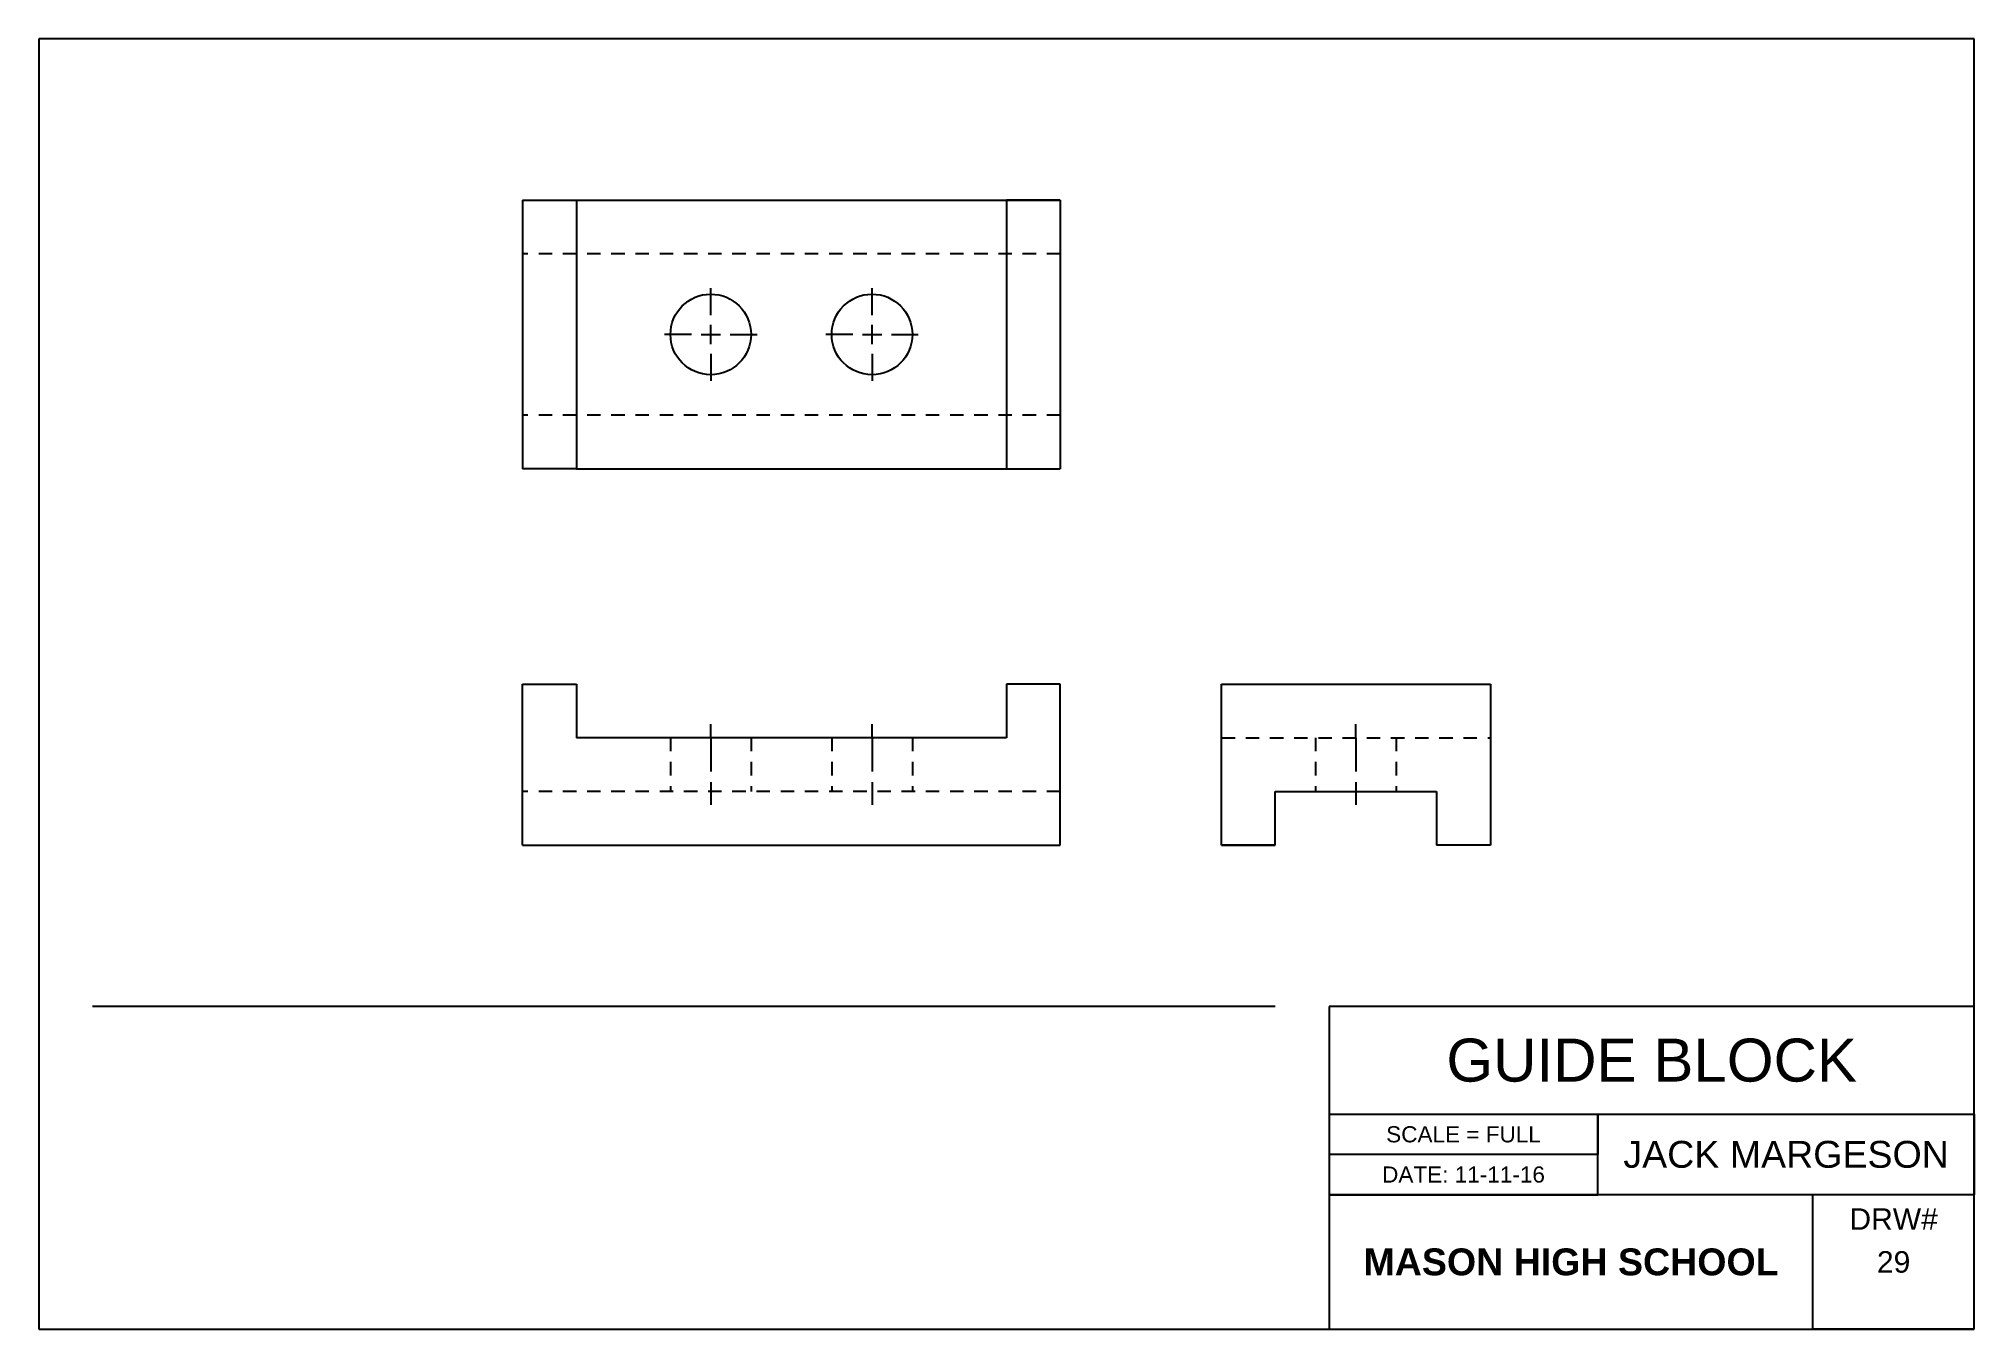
# Model space of a CAD drawing. Header units: inches. Extents: x 0 to 18, y 0 to 12.
import ezdxf

# ---------------------------------------------------------------- set-up
doc = ezdxf.new("R2010")
doc.units = ezdxf.units.IN
doc.header["$MEASUREMENT"] = 0
doc.linetypes.add('CENTER', pattern=[2, 1.25, -0.25, 0.25, -0.25])
doc.linetypes.add('HIDDEN', pattern=[0.375, 0.25, -0.125])
doc.layers.add('dims', color=3, linetype='Continuous')
doc.styles.get("Standard").update_dxf_attribs({"font": 'arial.ttf'})

msp = doc.modelspace()

# ---------------------------------------------------------------- linework, layer by layer
for p, q in [((18, 12), (0, 12)), ((0, 12), (0, 0)), ((18, 12), (0, 12)), ((0, 12), (0, 0)), ((18, 0), (18, 12)), ((18, 0), (18, 12)), ((4.5, 10.5), (9, 10.5)), ((4.5, 10.5), (9.5, 10.5)), ((4.5, 10.5), (5, 10.5)), ((4.5, 10.5), (4.5, 8)), ((5, 10.5), (5, 8)), ((5, 10.5), (5, 9.25)), ((5, 10.5), (6.25, 10.5)), ((6.25, 10.5), (7.75, 10.5)), ((9.5, 10.5), (9, 10.5)), ((9, 10.5), (9, 8)), ((9.5, 10.5), (9.5, 8)), ((5, 8), (4.5, 8)), ((5, 8), (9, 8)), ((9, 8), (9.5, 8)), ((4.5, 4.5), (4.5, 6)), ((4.5, 6), (5, 6)), ((5, 6), (5, 5.5)), ((9.5, 6), (9, 6)), ((9, 6), (9, 5.5)), ((9.5, 4.5), (9.5, 6)), ((11, 4.5), (11, 6)), ((11, 6), (13.5, 6)), ((13.5, 6), (13.5, 4.5)), ((9, 5.5), (5, 5.5)), ((11.5, 4.5), (11.5, 5)), ((11.5, 5), (13, 5)), ((13, 5), (13, 4.5)), ((4.5, 4.5), (9.5, 4.5)), ((11, 4.5), (11.5, 4.5)), ((11.5, 4.5), (11, 4.5)), ((13.5, 4.5), (13, 4.5)), ((13.5, 4.5), (13, 4.5)), ((11.5, 3), (0.5, 3)), ((18, 3), (12, 3)), ((12, 3), (12, 0)), ((12, 3), (12, 2)), ((18, 0), (18, 3)), ((12, 2), (18, 2)), ((14.5, 1.25), (14.5, 2)), ((14.5, 2), (14.5, 1.625)), ((18, 2), (18, 1.25)), ((14.5, 1.625), (12, 1.625)), ((18, 1.25), (12, 1.25)), ((12, 1.25), (14.5, 1.25)), ((16.5, 0), (16.5, 1.25)), ((0, 0), (18, 0)), ((0, 0), (18, 0)), ((18, 0), (16.5, 0)), ((18, 0), (16.5, 0))]:
    msp.add_line(p, q)
at = {"linetype": 'HIDDEN', "ltscale": 0.5}
for p, q in [((9.5, 10), (4.5, 10)), ((9.5, 8.5), (4.5, 8.5)), ((5.875, 5.5), (5.875, 5)), ((6.625, 5.5), (6.625, 5)), ((7.375, 5.5), (7.375, 5)), ((8.125, 5.5), (8.125, 5)), ((11, 5.5), (13.5, 5.5)), ((11.875, 5.5), (11.875, 5)), ((12.625, 5.5), (12.625, 5)), ((9.5, 5), (4.5, 5))]:
    msp.add_line(p, q, dxfattribs=at)
at = {"color": 3, "linetype": 'HIDDEN'}
for p, q in [((6.25, 9.43), (6.25, 9.715)), ((7.75, 9.43), (7.75, 9.715)), ((6.07, 9.25), (5.785, 9.25)), ((6.16, 9.25), (6.34, 9.25)), ((6.25, 9.16), (6.25, 9.34)), ((6.43, 9.25), (6.715, 9.25)), ((7.57, 9.25), (7.285, 9.25)), ((7.66, 9.25), (7.84, 9.25)), ((7.75, 9.16), (7.75, 9.34)), ((7.93, 9.25), (8.215, 9.25)), ((6.25, 9.07), (6.25, 8.785)), ((7.75, 9.07), (7.75, 8.785)), ((12.25, 5.5), (12.25, 5.625)), ((6.25, 5), (6.25, 4.875)), ((7.75, 5), (7.75, 4.875)), ((12.25, 5), (12.25, 4.875))]:
    msp.add_line(p, q, dxfattribs=at)
at = {"color": 3, "linetype": 'CENTER'}
for p, q in [((6.25, 5.5), (6.25, 5.625)), ((7.75, 5.5), (7.75, 5.625))]:
    msp.add_line(p, q, dxfattribs=at)
at = {"color": 3, "linetype": 'CENTER', "ltscale": 0.25}
for p, q in [((6.25, 5.5), (6.25, 5)), ((7.75, 5.5), (7.75, 5)), ((12.25, 5.5), (12.25, 5))]:
    msp.add_line(p, q, dxfattribs=at)
for centre in [(6.25, 9.25), (7.75, 9.25)]:
    msp.add_circle(centre, 0.375)

# ---------------------------------------------------------------- texts
for s, width, insert, char_height, attachment_point in [('GUIDE BLOCK', 6, (15, 2.5), 0.4, 5), ('SCALE = FULL', 2.5, (13.25, 1.812), 0.15, 5), ('DATE: 11-11-16', 2.5, (13.25, 1.438), 0.15, 5), ('DRW#', 1.5, (17.25, 1.125), 0.2, 2), ('{\\fArial|b1|i0|c0|p34;MASON HIGH SCHOOL}', 4.5, (14.25, 0.625), 0.25, 5), ('29', 1.5, (17.25, 0.625), 0.2, 5)]:
    msp.add_mtext_dynamic_manual_height_columns(s, width=width, gutter_width=1, heights=[0], dxfattribs=dict(insert=insert, char_height=char_height, attachment_point=attachment_point))
at = {"layer": 'dims', "color": 3, "insert": (16.25, 1.625), "char_height": 0.25, "attachment_point": 5}
msp.add_mtext_dynamic_manual_height_columns('{\\C0;JACK MARGESON}', width=3.5, gutter_width=1, heights=[0], dxfattribs=at)

doc.saveas('drawing.dxf')
